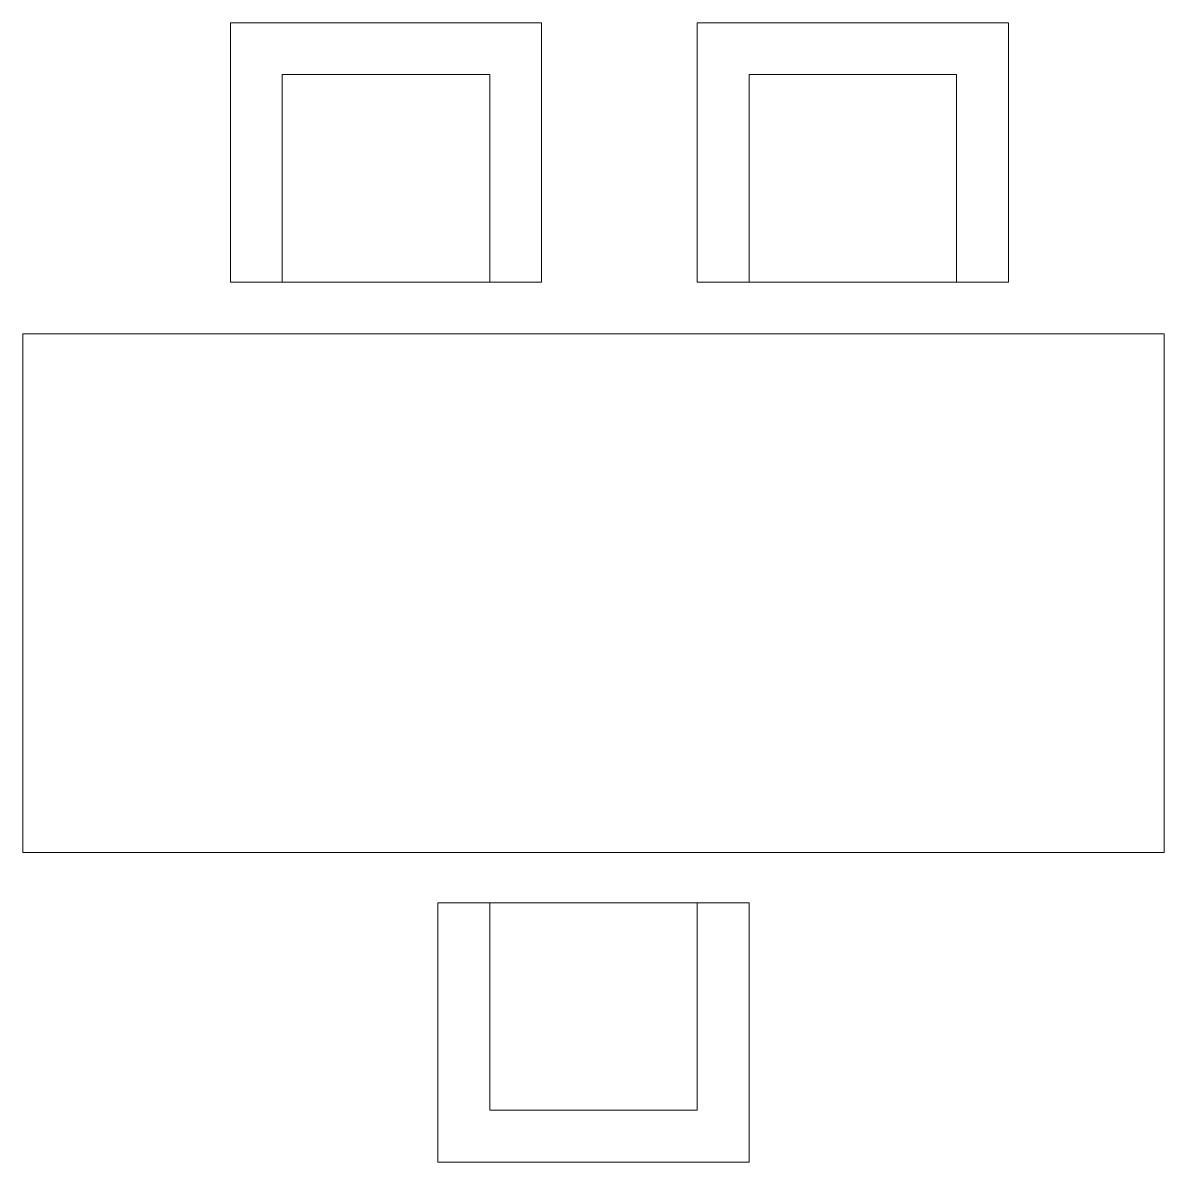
# Model space of a CAD drawing. Header units: inches. Extents: x 610.34 to 612.54, y 2212.88 to 2215.08.
import ezdxf

# ---------------------------------------------------------------- set-up
doc = ezdxf.new("R2010")
doc.units = ezdxf.units.IN
doc.header["$MEASUREMENT"] = 0

# ---------------------------------------------------------------- blocks, each defined once
blk = doc.blocks.new('A$C10326E8D')
at = {"lineweight": 0}
for points in [[(0.5971, 2.2), (1.5971, 2.2), (1.5971, 0), (0.5971, 0)], [(1.6971, 1.8), (2.1971, 1.8), (2.1971, 1.2), (1.6971, 1.2)], [(1.6971, 1.7), (2.0971, 1.7), (2.0971, 1.3), (1.6971, 1.3)], [(0, 1.4), (0.5, 1.4), (0.5, 0.8), (0, 0.8)], [(0.1, 1.3), (0.5, 1.3), (0.5, 0.9), (0.1, 0.9)], [(1.6971, 0.9), (2.1971, 0.9), (2.1971, 0.3), (1.6971, 0.3)], [(1.6971, 0.8), (2.0971, 0.8), (2.0971, 0.4), (1.6971, 0.4)]]:
    blk.add_lwpolyline(points, close=True, dxfattribs=at)

msp = doc.modelspace()

# ---------------------------------------------------------------- block references
at = {"rotation": 90}
msp.add_blockref('A$C10326E8D', (612.5398, 2212.8833), dxfattribs=at)

doc.saveas('drawing.dxf')
